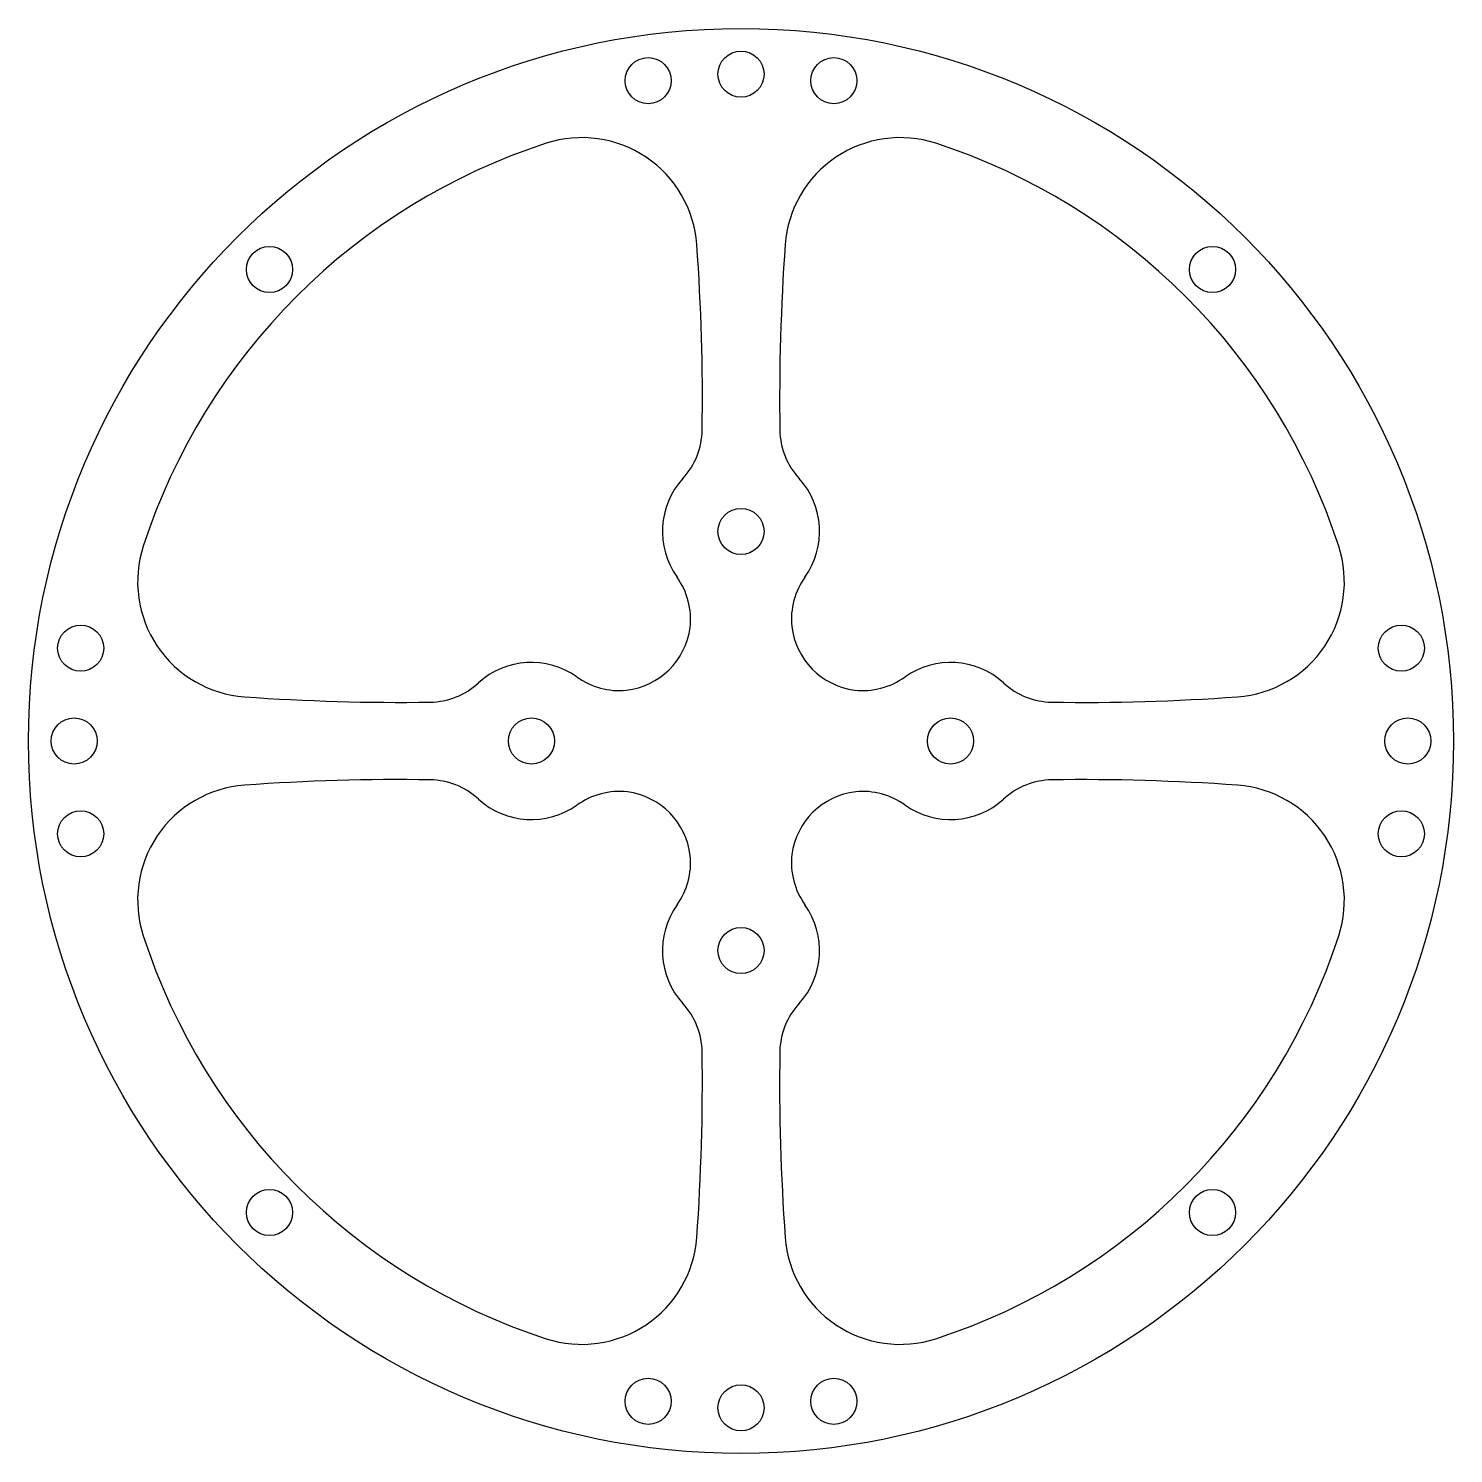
# Model space of a CAD drawing. Extents: x -34 to 34, y -34 to 34.
import ezdxf

# ---------------------------------------------------------------- set-up
doc = ezdxf.new("R2010")
doc.units = 0
doc.layers.get('0').update_dxf_attribs({"linetype": 'CONTINUOUS'})

msp = doc.modelspace()

# ---------------------------------------------------------------- linework, layer by layer
at = {"color": 7, "linetype": 'CONTINUOUS'}
for points in [[(-1.853, 14.839), (-1.847, 15.392), (-1.843, 15.945), (-1.843, 16.498), (-1.845, 17.052), (-1.851, 17.605), (-1.859, 18.158), (-1.87, 18.711), (-1.885, 19.264), (-1.902, 19.817), (-1.923, 20.37), (-1.946, 20.923), (-1.973, 21.476), (-2.002, 22.03), (-2.034, 22.583), (-2.07, 23.136), (-2.108, 23.689)], [(2.11, 23.689), (2.072, 23.136), (2.036, 22.582), (2.004, 22.029), (1.974, 21.476), (1.948, 20.923), (1.925, 20.37), (1.904, 19.817), (1.887, 19.263), (1.872, 18.71), (1.861, 18.157), (1.852, 17.604), (1.847, 17.051), (1.844, 16.498), (1.845, 15.944), (1.848, 15.391), (1.854, 14.838)], [(-23.689, 2.11), (-23.136, 2.072), (-22.582, 2.036), (-22.029, 2.004), (-21.476, 1.974), (-20.923, 1.948), (-20.37, 1.925), (-19.817, 1.904), (-19.263, 1.887), (-18.71, 1.872), (-18.157, 1.861), (-17.604, 1.852), (-17.051, 1.847), (-16.498, 1.844), (-15.944, 1.845), (-15.391, 1.848), (-14.838, 1.854)], [(14.839, 1.853), (15.392, 1.847), (15.945, 1.843), (16.498, 1.843), (17.052, 1.845), (17.605, 1.851), (18.158, 1.859), (18.711, 1.87), (19.264, 1.885), (19.817, 1.902), (20.37, 1.923), (20.923, 1.946), (21.476, 1.973), (22.03, 2.002), (22.583, 2.034), (23.136, 2.07), (23.689, 2.108)], [(-14.839, -1.853), (-15.392, -1.847), (-15.945, -1.843), (-16.498, -1.843), (-17.052, -1.845), (-17.605, -1.851), (-18.158, -1.859), (-18.711, -1.87), (-19.264, -1.885), (-19.817, -1.902), (-20.37, -1.923), (-20.923, -1.946), (-21.476, -1.973), (-22.03, -2.002), (-22.583, -2.034), (-23.136, -2.07), (-23.689, -2.108)], [(23.689, -2.11), (23.136, -2.072), (22.582, -2.036), (22.029, -2.004), (21.476, -1.974), (20.923, -1.948), (20.37, -1.925), (19.817, -1.904), (19.263, -1.887), (18.71, -1.872), (18.157, -1.861), (17.604, -1.852), (17.051, -1.847), (16.498, -1.844), (15.944, -1.845), (15.391, -1.848), (14.838, -1.854)], [(-2.11, -23.689), (-2.072, -23.136), (-2.036, -22.582), (-2.004, -22.029), (-1.974, -21.476), (-1.948, -20.923), (-1.925, -20.37), (-1.904, -19.817), (-1.887, -19.263), (-1.872, -18.71), (-1.861, -18.157), (-1.852, -17.604), (-1.847, -17.051), (-1.844, -16.498), (-1.845, -15.944), (-1.848, -15.391), (-1.854, -14.838)], [(1.853, -14.839), (1.847, -15.392), (1.843, -15.945), (1.843, -16.498), (1.845, -17.052), (1.851, -17.605), (1.859, -18.158), (1.87, -18.711), (1.885, -19.264), (1.902, -19.817), (1.923, -20.37), (1.946, -20.923), (1.973, -21.476), (2.002, -22.03), (2.034, -22.583), (2.07, -23.136), (2.108, -23.689)]]:
    msp.add_lwpolyline(points, dxfattribs=at)
for centre, radius in [((0, 0), 34), ((0, 31.82), 1.1), ((-4.428, 31.51), 1.1), ((4.428, 31.51), 1.1), ((-22.5, 22.5), 1.1), ((22.5, 22.5), 1.1), ((0, 10), 1.1), ((-31.51, 4.428), 1.1), ((31.51, 4.428), 1.1), ((-31.82, 0), 1.1), ((-10, 0), 1.1), ((10, 0), 1.1), ((31.82, 0), 1.1), ((-31.51, -4.428), 1.1), ((31.51, -4.428), 1.1), ((0, -10), 1.1), ((-22.5, -22.5), 1.1), ((22.5, -22.5), 1.1), ((-4.428, -31.51), 1.1), ((4.428, -31.51), 1.1), ((0, -31.82), 1.1)]:
    msp.add_circle(centre, radius, dxfattribs=at)
for centre, radius, start, end in [((-7.594, 23.293), 5.5, 4.1238, 108.05659), ((7.596, 23.293), 5.5, 71.93838, 175.87118), ((0, 0), 30, 108.05659, 161.93838), ((0, 0), 30, 18.05659, 71.93838), ((-5.353, 14.89), 3.5, 317.5881, 359.1712), ((5.354, 14.888), 3.5, 180.82433, 222.39642), ((0, 10), 3.75, 137.5881, 215.48345), ((0, 10), 3.75, 324.52191, 42.39642), ((-23.293, 7.596), 5.5, 161.93838, 265.87118), ((23.293, 7.594), 5.5, 274.1238, 18.05659), ((-5.904, 5.792), 3.5, 353.91542, 35.48345), ((5.904, 5.792), 3.5, 144.52191, 185.23546), ((5.893, 5.891), 3.5, 186.86563, 262.23592), ((-5.891, 5.893), 3.5, 276.86563, 352.23592), ((-10, 0), 3.75, 54.52191, 132.39642), ((10, 0), 3.75, 47.5881, 125.48345), ((-14.888, 5.354), 3.5, 270.82433, 312.39642), ((-5.792, 5.904), 3.5, 234.52191, 275.23546), ((5.792, 5.904), 3.5, 263.91542, 305.48345), ((14.89, 5.353), 3.5, 227.5881, 269.1712), ((-14.89, -5.353), 3.5, 47.5881, 89.1712), ((14.888, -5.354), 3.5, 90.82433, 132.39642), ((-23.293, -7.594), 5.5, 94.1238, 198.05659), ((-5.792, -5.904), 3.5, 83.91542, 125.48345), ((-5.893, -5.891), 3.5, 6.86563, 82.23592), ((5.891, -5.893), 3.5, 96.86563, 172.23592), ((5.792, -5.904), 3.5, 54.52191, 95.23546), ((23.293, -7.596), 5.5, 341.93838, 85.87118), ((-10, 0), 3.75, 227.5881, 305.48345), ((10, 0), 3.75, 234.52191, 312.39642), ((5.904, -5.792), 3.5, 173.91542, 215.48345), ((-5.904, -5.792), 3.5, 324.52191, 5.23546), ((0, -10), 3.75, 144.52191, 222.39642), ((0, -10), 3.75, 317.5881, 35.48345), ((0, 0), 30, 198.05659, 251.93838), ((0, 0), 30, 288.05659, 341.93838), ((-5.354, -14.888), 3.5, 0.82433, 42.39642), ((5.353, -14.89), 3.5, 137.5881, 179.1712), ((-7.596, -23.293), 5.5, 251.93838, 355.87118), ((7.594, -23.293), 5.5, 184.1238, 288.05659)]:
    msp.add_arc(centre, radius, start, end, dxfattribs=at)

doc.saveas('drawing.dxf')
